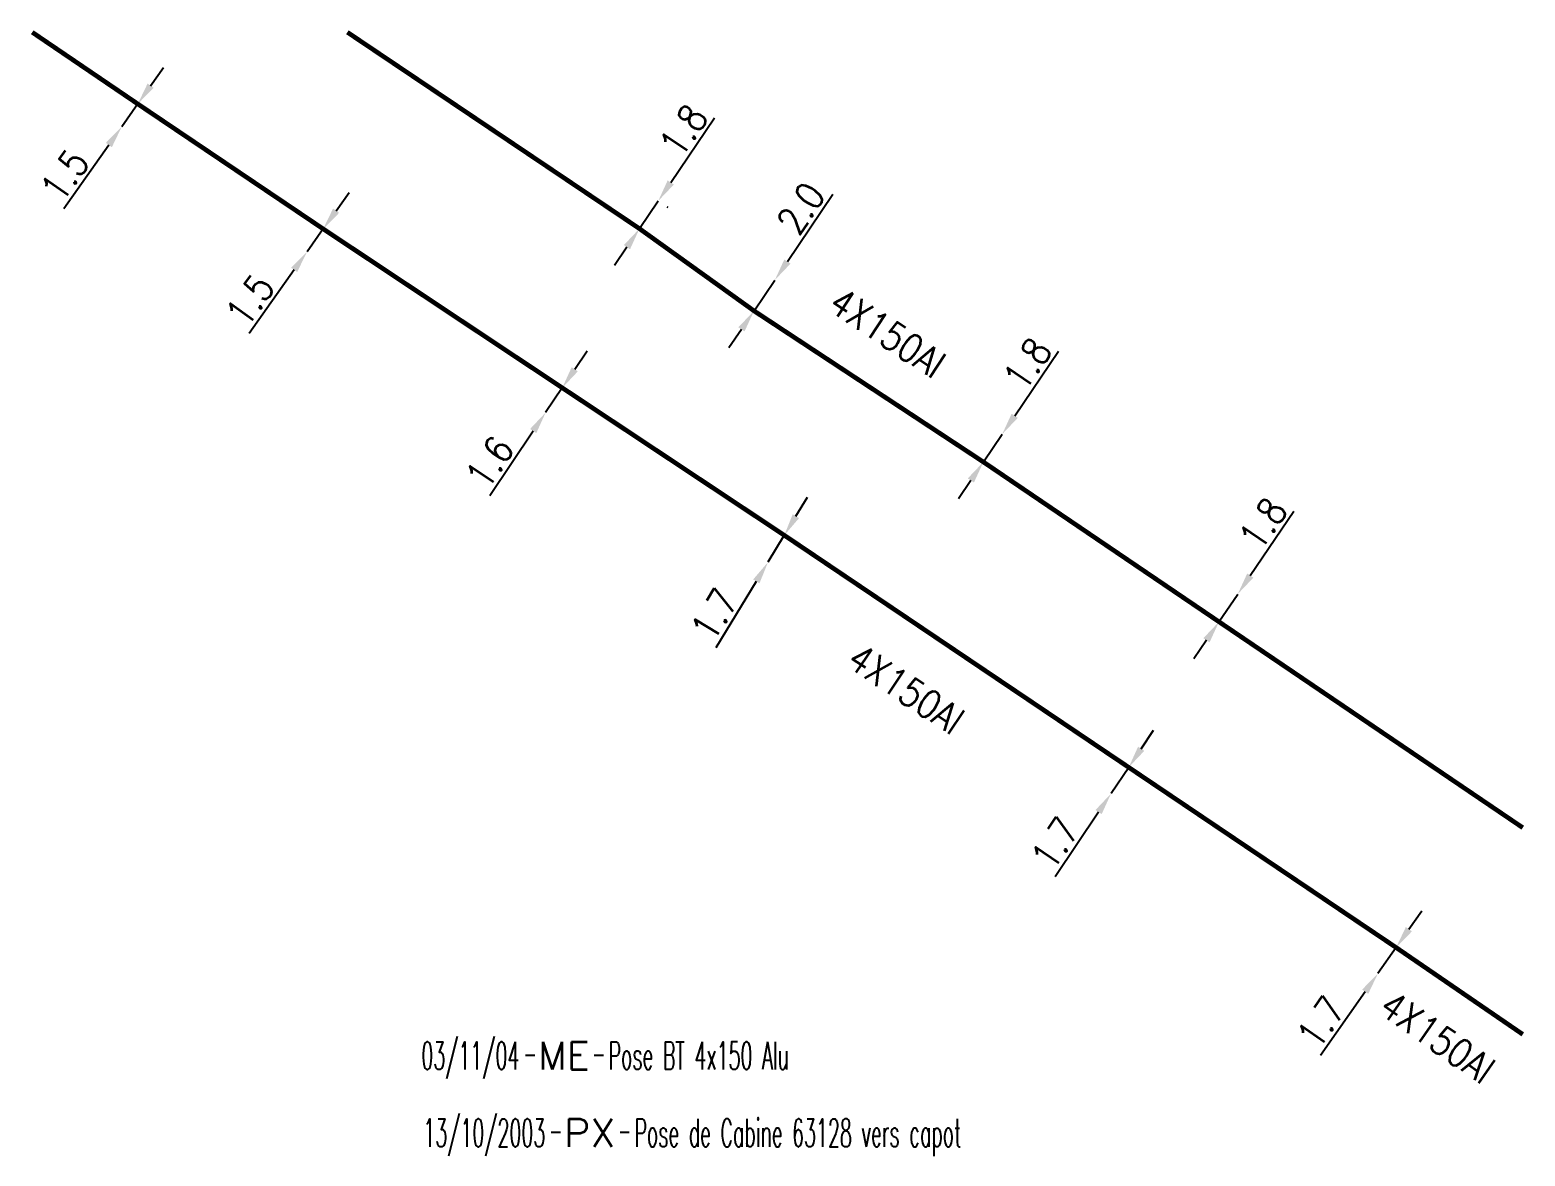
# Model space of a CAD drawing. Header units: millimetres. Extents: x 80000 to 81010, y 144000 to 145002.
# Drawn here: x 80919.7 to 81000.1, y 144939.6 to 145000.1 of the extents above; entities that cross this region are included whole.
import ezdxf
from ezdxf.enums import TextEntityAlignment as Align

# ---------------------------------------------------------------- set-up
doc = ezdxf.new("R2010")
doc.units = ezdxf.units.MM
doc.header["$PDMODE"] = 34
doc.linetypes.add('B_ST_AL', pattern=[2000, 1000, 1000])
doc.layers.get('0').update_dxf_attribs({"linetype": 'CONTINUOUS'})
doc.layers.get('Defpoints').update_dxf_attribs({"linetype": 'CONTINUOUS'})
doc.layers.add('B_100', color=3, linetype='CONTINUOUS')
doc.layers.add('B_110', color=1, linetype='CONTINUOUS')
doc.styles.get("Standard").update_dxf_attribs({"font": 'romans.shx', "width": 0.85})
doc.dimstyles.get("Standard").update_dxf_attribs({"dimtxt": 1.5, "dimasz": 1.2, "dimexe": 0.625, "dimexo": 0.625, "dimgap": 0.25, "dimtad": 1, "dimdec": 1, "dimzin": 0, "dimdsep": 46, "dimtxsty": 'Standard', "dimcen": -0.5, "dimadec": 0, "dimazin": 0, "dimtfac": 1, "dimtdec": 1, "dimtmove": 0, "dimatfit": 3, "dimfxl": 0, "dimtolj": 1, "dimtzin": 0, "dimarcsym": 0})

# ---------------------------------------------------------------- blocks, each defined once
blk = doc.blocks.new('GIS_MODF')
at = {"color": 0, "linetype": 'Continuous', "flags": 128}
for points in [[(-2.176, -0.014), (-1.676, -0.014)], [(1.519, -0.014), (2.019, -0.014)]]:
    blk.add_lwpolyline(points, dxfattribs=at)
at = {"color": 0, "linetype": 'Continuous', "width": 0.5}
blk.add_attdef('DATE', text='', height=1.5, dxfattribs=at).set_placement((-2.502, -0.798), align=Align.RIGHT)
at = {"color": 0, "linetype": 'Continuous', "width": 1.771291}
blk.add_attdef('USER', text='', height=1.5, dxfattribs=at).set_placement((-1.507, -0.798), (1.276, -0.798), align=Align.FIT)
at = {"color": 0, "linetype": 'Continuous', "width": 0.5}
blk.add_attdef('DESC', (2.289, -0.798), '', height=1.5, dxfattribs=at)
blk = doc.blocks.new('*D1133')
at = {"layer": 'B_100', "color": 0, "linetype": 'Continuous', "lineweight": -2, "transparency": 16777216}
for p, q in [((80926.191, 144997.126), (80926.882, 144998.107)), ((80925.499, 144996.146), (80924.635, 144994.919)), ((80923.944, 144993.939), (80921.53, 144990.514))]:
    blk.add_line(p, q, dxfattribs=at)
at = {"layer": 'B_100', "color": 0, "linetype": 'Continuous', "transparency": 16777216}
for points in [[(80926.027, 144997.242), (80926.354, 144997.011), (80925.499, 144996.146)], [(80923.78, 144994.054), (80924.107, 144993.823), (80924.635, 144994.919)]]:
    blk.add_solid(points, dxfattribs=at)
at = {"layer": 'Defpoints', "color": 0, "linetype": 'Continuous', "transparency": 16777216}
for p in [(80925.499, 144996.146), (80924.635, 144994.919), (80924.635, 144994.919)]:
    blk.add_point(p, dxfattribs=at)
at = {"layer": 'B_100', "color": 0, "linetype": 'Continuous', "transparency": 16777216, "insert": (80921.574, 144992.312), "char_height": 1.5, "attachment_point": 5, "rotation": 54.82176}
blk.add_mtext('\\A1;1.5', dxfattribs=at)
blk = doc.blocks.new('*D1134')
at = {"layer": 'B_100', "color": 0, "linetype": 'Continuous', "lineweight": -2, "transparency": 16777216}
for p, q in [((80936.167, 144990.407), (80936.862, 144991.385)), ((80935.473, 144989.428), (80934.605, 144988.205)), ((80933.911, 144987.226), (80931.487, 144983.809))]:
    blk.add_line(p, q, dxfattribs=at)
at = {"layer": 'B_100', "color": 0, "linetype": 'Continuous', "transparency": 16777216}
for points in [[(80936.004, 144990.522), (80936.33, 144990.291), (80935.473, 144989.428)], [(80933.748, 144987.341), (80934.074, 144987.11), (80934.605, 144988.205)]]:
    blk.add_solid(points, dxfattribs=at)
at = {"layer": 'Defpoints', "color": 0, "linetype": 'Continuous', "transparency": 16777216}
for p in [(80935.473, 144989.428), (80934.605, 144988.205), (80934.605, 144988.205)]:
    blk.add_point(p, dxfattribs=at)
at = {"layer": 'B_100', "color": 0, "linetype": 'Continuous', "transparency": 16777216, "insert": (80931.536, 144985.607), "char_height": 1.5, "attachment_point": 5, "rotation": 54.64886}
blk.add_mtext('\\A1;1.5', dxfattribs=at)
blk = doc.blocks.new('*D1135')
at = {"layer": 'B_100', "color": 0, "linetype": 'Continuous', "lineweight": -2, "transparency": 16777216}
for p, q in [((80949.004, 144981.882), (80949.675, 144982.877)), ((80948.334, 144980.886), (80947.44, 144979.559)), ((80946.77, 144978.564), (80944.429, 144975.089))]:
    blk.add_line(p, q, dxfattribs=at)
at = {"layer": 'B_100', "color": 0, "linetype": 'Continuous', "transparency": 16777216}
for points in [[(80948.838, 144981.993), (80949.17, 144981.77), (80948.334, 144980.886)], [(80946.604, 144978.676), (80946.936, 144978.452), (80947.44, 144979.559)]]:
    blk.add_solid(points, dxfattribs=at)
at = {"layer": 'Defpoints', "color": 0, "linetype": 'Continuous', "transparency": 16777216}
for p in [(80948.334, 144980.886), (80947.44, 144979.559), (80947.44, 144979.559)]:
    blk.add_point(p, dxfattribs=at)
at = {"layer": 'B_100', "color": 0, "linetype": 'Continuous', "transparency": 16777216, "insert": (80944.435, 144976.888), "char_height": 1.5, "attachment_point": 5, "rotation": 56.03742}
blk.add_mtext('\\A1;1.6', dxfattribs=at)
blk = doc.blocks.new('*D1136')
at = {"layer": 'B_100', "color": 0, "linetype": 'Continuous', "lineweight": -2, "transparency": 16777216}
for p, q in [((80960.9, 144973.986), (80961.523, 144975.012)), ((80960.277, 144972.96), (80959.395, 144971.507)), ((80958.772, 144970.482), (80956.597, 144966.901))]:
    blk.add_line(p, q, dxfattribs=at)
at = {"layer": 'B_100', "color": 0, "linetype": 'Continuous', "transparency": 16777216}
for points in [[(80960.729, 144974.09), (80961.071, 144973.882), (80960.277, 144972.96)], [(80958.601, 144970.585), (80958.943, 144970.378), (80959.395, 144971.507)]]:
    blk.add_solid(points, dxfattribs=at)
at = {"layer": 'Defpoints', "color": 0, "linetype": 'Continuous', "transparency": 16777216}
for p in [(80960.277, 144972.96), (80960.277, 144972.96), (80959.395, 144971.507)]:
    blk.add_point(p, dxfattribs=at)
at = {"layer": 'B_100', "color": 0, "linetype": 'Continuous', "transparency": 16777216, "insert": (80956.518, 144968.697), "char_height": 1.5, "attachment_point": 5, "rotation": 58.73235}
blk.add_mtext('\\A1;1.7', dxfattribs=at)
blk = doc.blocks.new('*D1137')
at = {"layer": 'B_100', "color": 0, "linetype": 'Continuous', "lineweight": -2, "transparency": 16777216}
for p, q in [((80979.473, 144961.481), (80980.143, 144962.477)), ((80978.802, 144960.486), (80977.853, 144959.076)), ((80977.182, 144958.081), (80974.842, 144954.606))]:
    blk.add_line(p, q, dxfattribs=at)
at = {"layer": 'B_100', "color": 0, "linetype": 'Continuous', "transparency": 16777216}
for points in [[(80979.307, 144961.593), (80979.639, 144961.37), (80978.802, 144960.486)], [(80977.016, 144958.192), (80977.348, 144957.969), (80977.853, 144959.076)]]:
    blk.add_solid(points, dxfattribs=at)
at = {"layer": 'Defpoints', "color": 0, "linetype": 'Continuous', "transparency": 16777216}
for p in [(80978.802, 144960.486), (80977.853, 144959.076), (80977.853, 144959.076)]:
    blk.add_point(p, dxfattribs=at)
at = {"layer": 'B_100', "color": 0, "linetype": 'Continuous', "transparency": 16777216, "insert": (80974.848, 144956.404), "char_height": 1.5, "attachment_point": 5, "rotation": 56.03996}
blk.add_mtext('\\A1;1.7', dxfattribs=at)
blk = doc.blocks.new('*D1138')
at = {"layer": 'B_100', "color": 0, "linetype": 'Continuous', "lineweight": -2, "transparency": 16777216}
for p, q in [((80993.874, 144951.784), (80994.562, 144952.767)), ((80993.186, 144950.801), (80992.211, 144949.408)), ((80991.523, 144948.425), (80989.121, 144944.993))]:
    blk.add_line(p, q, dxfattribs=at)
at = {"layer": 'B_100', "color": 0, "linetype": 'Continuous', "transparency": 16777216}
for points in [[(80993.71, 144951.898), (80994.038, 144951.669), (80993.186, 144950.801)], [(80991.359, 144948.539), (80991.687, 144948.31), (80992.211, 144949.408)]]:
    blk.add_solid(points, dxfattribs=at)
at = {"layer": 'Defpoints', "color": 0, "linetype": 'Continuous', "transparency": 16777216}
for p in [(80993.186, 144950.801), (80992.211, 144949.408), (80992.211, 144949.408)]:
    blk.add_point(p, dxfattribs=at)
at = {"layer": 'B_100', "color": 0, "linetype": 'Continuous', "transparency": 16777216, "insert": (80989.159, 144946.79), "char_height": 1.5, "attachment_point": 5, "rotation": 55.01123}
blk.add_mtext('\\A1;1.7', dxfattribs=at)
blk = doc.blocks.new('*D1139')
at = {"layer": 'B_100', "color": 0, "linetype": 'Continuous', "lineweight": -2, "transparency": 16777216}
for p, q in [((80954.169, 144991.925), (80956.52, 144995.392)), ((80952.486, 144989.442), (80953.496, 144990.932)), ((80953.958, 144990.618), (80954.013, 144990.581)), ((80952.948, 144989.128), (80953.003, 144989.091)), ((80951.812, 144988.448), (80951.139, 144987.455))]:
    blk.add_line(p, q, dxfattribs=at)
at = {"layer": 'B_100', "color": 0, "linetype": 'Continuous', "transparency": 16777216}
for points in [[(80954.003, 144992.037), (80954.335, 144991.813), (80953.496, 144990.932)], [(80951.647, 144988.561), (80951.978, 144988.336), (80952.486, 144989.442)]]:
    blk.add_solid(points, dxfattribs=at)
at = {"layer": 'Defpoints', "color": 0, "linetype": 'Continuous', "transparency": 16777216}
for p in [(80953.44, 144990.969), (80953.496, 144990.932), (80952.43, 144989.479)]:
    blk.add_point(p, dxfattribs=at)
at = {"layer": 'B_100', "color": 0, "linetype": 'Continuous', "transparency": 16777216, "insert": (80954.853, 144994.716), "char_height": 1.5, "attachment_point": 5, "rotation": 55.86565}
blk.add_mtext('\\A1;1.8', dxfattribs=at)
blk = doc.blocks.new('*D1140')
at = {"layer": 'B_100', "color": 0, "linetype": 'Continuous', "lineweight": -2, "transparency": 16777216}
for p, q in [((80960.443, 144987.672), (80962.896, 144991.29)), ((80958.647, 144985.023), (80959.769, 144986.679)), ((80957.974, 144984.03), (80957.3, 144983.037))]:
    blk.add_line(p, q, dxfattribs=at)
at = {"layer": 'B_100', "color": 0, "linetype": 'Continuous', "transparency": 16777216}
for points in [[(80960.277, 144987.784), (80960.608, 144987.56), (80959.769, 144986.679)], [(80957.808, 144984.142), (80958.139, 144983.918), (80958.647, 144985.023)]]:
    blk.add_solid(points, dxfattribs=at)
at = {"layer": 'Defpoints', "color": 0, "linetype": 'Continuous', "transparency": 16777216}
for p in [(80959.769, 144986.679), (80959.769, 144986.679), (80958.647, 144985.023)]:
    blk.add_point(p, dxfattribs=at)
at = {"layer": 'B_100', "color": 0, "linetype": 'Continuous', "transparency": 16777216, "insert": (80961.178, 144990.539), "char_height": 1.5, "attachment_point": 5, "rotation": 55.86565}
blk.add_mtext('\\A1;2.0', dxfattribs=at)
blk = doc.blocks.new('*D1141')
at = {"layer": 'B_100', "color": 0, "linetype": 'Continuous', "lineweight": -2, "transparency": 16777216}
for p, q in [((80972.67, 144979.383), (80975.02, 144982.851)), ((80970.986, 144976.9), (80971.996, 144978.39)), ((80970.313, 144975.907), (80969.639, 144974.913))]:
    blk.add_line(p, q, dxfattribs=at)
at = {"layer": 'B_100', "color": 0, "linetype": 'Continuous', "transparency": 16777216}
for points in [[(80972.504, 144979.495), (80972.835, 144979.271), (80971.996, 144978.39)], [(80970.147, 144976.019), (80970.478, 144975.795), (80970.986, 144976.9)]]:
    blk.add_solid(points, dxfattribs=at)
at = {"layer": 'Defpoints', "color": 0, "linetype": 'Continuous', "transparency": 16777216}
for p in [(80971.996, 144978.39), (80971.996, 144978.39), (80970.986, 144976.9)]:
    blk.add_point(p, dxfattribs=at)
at = {"layer": 'B_100', "color": 0, "linetype": 'Continuous', "transparency": 16777216, "insert": (80973.354, 144982.175), "char_height": 1.5, "attachment_point": 5, "rotation": 55.86691}
blk.add_mtext('\\A1;1.8', dxfattribs=at)
blk = doc.blocks.new('*D1142')
at = {"layer": 'B_100', "color": 0, "linetype": 'Continuous', "lineweight": -2, "transparency": 16777216}
for p, q in [((80985.343, 144970.794), (80987.693, 144974.261)), ((80983.659, 144968.31), (80984.669, 144969.8)), ((80982.986, 144967.317), (80982.313, 144966.324))]:
    blk.add_line(p, q, dxfattribs=at)
at = {"layer": 'B_100', "color": 0, "linetype": 'Continuous', "transparency": 16777216}
for points in [[(80985.177, 144970.906), (80985.508, 144970.681), (80984.669, 144969.8)], [(80982.82, 144967.429), (80983.152, 144967.205), (80983.659, 144968.31)]]:
    blk.add_solid(points, dxfattribs=at)
at = {"layer": 'Defpoints', "color": 0, "linetype": 'Continuous', "transparency": 16777216}
for p in [(80984.669, 144969.8), (80984.669, 144969.8), (80983.659, 144968.31)]:
    blk.add_point(p, dxfattribs=at)
at = {"layer": 'B_100', "color": 0, "linetype": 'Continuous', "transparency": 16777216, "insert": (80986.027, 144973.585), "char_height": 1.5, "attachment_point": 5, "rotation": 55.86691}
blk.add_mtext('\\A1;1.8', dxfattribs=at)

msp = doc.modelspace()

# ---------------------------------------------------------------- linework, layer by layer
at = {"layer": 'B_100', "linetype": 'B_ST_AL', "const_width": 0.25}
msp.add_lwpolyline([(81000, 144946.132), (80993.186, 144950.801), (80978.802, 144960.486), (80960.277, 144972.96), (80948.334, 144980.886), (80935.473, 144989.428), (80925.499, 144996.146), (80919.822, 145000)], dxfattribs=at)
at = {"layer": 'B_100', "linetype": 'B_ST_AL', "const_width": 0.25, "flags": 128}
msp.add_lwpolyline([(81000, 144957.241), (80983.659, 144968.31), (80970.986, 144976.9), (80958.647, 144985.023), (80952.486, 144989.442), (80936.774, 145000)], dxfattribs=at)

# ---------------------------------------------------------------- block references
at = {"layer": 'B_100', "linetype": 'Continuous'}
ref = msp.add_blockref('GIS_MODF', (80948.528, 144945.036), dxfattribs=at)
ref.add_attrib('DATE', '03/11/04', dxfattribs={"layer": '0', "color": 0, "linetype": 'B_ST_AL', "height": 1.5, "width": 0.5}).set_placement((80946.026, 144944.238), align=Align.RIGHT)
ref.add_attrib('USER', 'ME', dxfattribs={"layer": '0', "color": 0, "linetype": 'B_ST_AL', "height": 1.5, "width": 0.950449}).set_placement((80947.021, 144944.238), (80949.805, 144944.238), align=Align.FIT)
ref.add_attrib('DESC', 'Pose BT 4x150 Alu', (80950.817, 144944.238), dxfattribs={"layer": '0', "color": 0, "linetype": 'B_ST_AL', "height": 1.5, "width": 0.5})
at = {"layer": 'B_110', "linetype": 'Continuous'}
ref = msp.add_blockref('GIS_MODF', (80949.921, 144940.888), dxfattribs=at)
ref.add_attrib('DATE', '13/10/2003', dxfattribs={"layer": '0', "color": 0, "linetype": 'Continuous', "height": 1.5, "width": 0.5}).set_placement((80947.419, 144940.09), align=Align.RIGHT)
ref.add_attrib('USER', 'PX', dxfattribs={"layer": '0', "color": 0, "linetype": 'Continuous', "height": 1.5, "width": 1.025485}).set_placement((80948.414, 144940.09), (80951.198, 144940.09), align=Align.FIT)
ref.add_attrib('DESC', 'Pose de Cabine 63128 vers capot', (80952.21, 144940.09), dxfattribs={"layer": '0', "color": 0, "linetype": 'Continuous', "height": 1.5, "width": 0.5})

# ---------------------------------------------------------------- texts
at = {"layer": 'B_100', "linetype": 'Continuous', "width": 0.85}
for rotation, p in [(326.48931, (80965.835, 144983.842)), (326.48931, (80966.825, 144964.695)), (325.14519, (80995.409, 144945.975))]:
    msp.add_text('4X150Al', height=1.5, rotation=rotation, dxfattribs=at).set_placement(p, align=Align.MIDDLE)

# ---------------------------------------------------------------- dimensions: what is measured, and where the dimension line sits
at = {"layer": 'B_100', "linetype": 'Continuous'}
for base, p1, p2, angle, picture, middle in [((80924.635, 144994.919), (80925.499, 144996.146), (80924.635, 144994.919), 234.82176, '*D1133', (80922.391, 144991.736)), ((80953.496, 144990.932), (80952.43, 144989.479), (80953.44, 144990.969), 55.86565, '*D1139', (80955.681, 144994.155)), ((80959.769, 144986.679), (80958.647, 144985.023), (80959.769, 144986.679), 55.86565, '*D1140', (80962.006, 144989.978)), ((80934.605, 144988.205), (80935.473, 144989.428), (80934.605, 144988.205), 234.64886, '*D1134', (80932.352, 144985.028)), ((80971.996, 144978.39), (80970.986, 144976.9), (80971.996, 144978.39), 55.86691, '*D1141', (80974.182, 144981.614)), ((80947.44, 144979.559), (80948.334, 144980.886), (80947.44, 144979.559), 236.03742, '*D1135', (80945.264, 144976.329)), ((80984.669, 144969.8), (80983.659, 144968.31), (80984.669, 144969.8), 55.86691, '*D1142', (80986.855, 144973.024)), ((80960.277, 144972.96), (80959.395, 144971.507), (80960.277, 144972.96), 58.73235, '*D1136', (80957.373, 144968.178)), ((80977.853, 144959.076), (80978.802, 144960.486), (80977.853, 144959.076), 236.03996, '*D1137', (80975.677, 144955.846)), ((80992.211, 144949.408), (80993.186, 144950.801), (80992.211, 144949.408), 235.01123, '*D1138', (80989.978, 144946.217))]:
    dim = msp.add_linear_dim(base=base, p1=p1, p2=p2, angle=angle, dimstyle='Standard', dxfattribs=at)
    dim.commit()
    dim.dimension.update_dxf_attribs({"geometry": picture, "text_midpoint": middle, "dimtype": 161})

doc.saveas('drawing.dxf')
